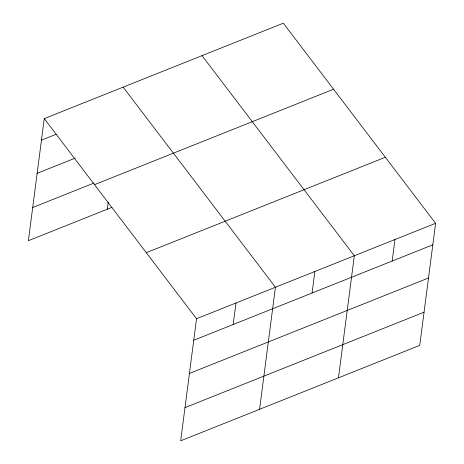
<?xml version="1.0" encoding="UTF-8"?>
<svg xmlns="http://www.w3.org/2000/svg" width="464" height="464" viewBox="0 0 464 464"><rect width="100%" height="100%" fill="white"/><g stroke="black" fill="none" stroke-linecap="round" stroke-linejoin="round"><path stroke-width="0.7" d="M44.254 118.622L196.533 318.733L180.682 440.8L419.746 345.378L435.603 223.312L283.318 23.2L44.254 118.622L28.397 240.688L111.969 207.333M107.294 209.2L108.211 202.142M233.183 324.51L235.979 302.986M259.573 409.312L275.425 287.245L123.146 87.133M312.075 293.016L314.87 271.498M338.465 377.824L354.316 255.757L202.037 55.645M392.167 261.052L394.957 239.534M41.458 140.14L56.167 134.27M37.149 173.321L75.255 158.108M32.706 207.507L94.215 182.955M94.505 184.66L333.575 89.239M146.282 252.694L385.346 157.273M196.533 318.733L435.603 223.312M193.737 340.251L432.808 244.83M189.428 373.433L428.498 278.011M184.991 407.618L424.055 312.197"/></g></svg>
